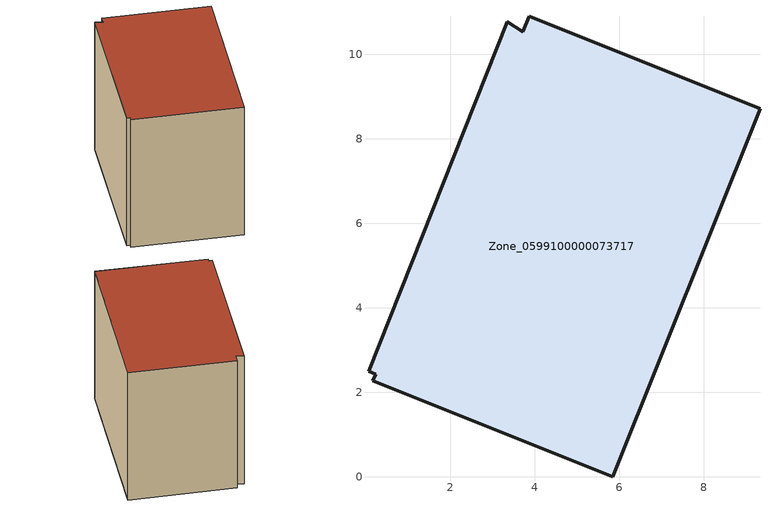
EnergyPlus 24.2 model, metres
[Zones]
Zone_0599100000073717
 floor ground (C_G): 3.87,10.9 9.33,8.71 5.84,0 0.17,2.27 0.23,2.43 0.06,2.49 3.34,10.77 3.71,10.53 z0.18
 wall outside (C_F): 3.34,10.77 0.06,2.49 0.23,2.43 0.17,2.27 5.84,0 9.33,8.71 3.87,10.9 3.71,10.53 3.34,10.77 z0.18:8.45
 roof outside (C_R): 9.33,8.71 3.87,10.9 3.71,10.53 3.34,10.77 0.06,2.49 0.23,2.43 0.17,2.27 5.84,0 z8.45
[BUILDING]
Pand.0599100000073717: North Axis=0; Terrain=City; Loads Convergence Tolerance Value=0.04; Temperature Convergence Tolerance Value=0.4; Solar Distribution=FullExterior; Maximum Number of Warmup Days=25; Minimum Number of Warmup Days=1
[Site:Location]
Rotterdam.The.Hague.AP_ZH_NLD Design_Conditions: Latitude=51.96; Longitude=4.45; Time Zone=1; Elevation=-4.5
[SITE:GROUNDTEMPERATURE:BUILDINGSURFACE]
18, 18, 18, 18, 18, 18, 18, 18, 18, 18, 18, 18
[MATERIAL] Thermal Absorptance=0.9; Solar Absorptance=0.7; Visible Absorptance=0.7
Name | Roughness | Thickness | Conductivity | Density | Specific Heat
G.TC.1965-1974 | MediumSmooth | 0.15 | 0.882353 | 540 | 1210
F.TC.1965-1974 | Rough | 0.3 | 0.697674 | 1920 | 840
R.TC.1965-1974 | MediumRough | 0.2 | 0.232558 | 1500 | 1000
[CONSTRUCTION]
C_G: G.TC.1965-1974
C_F: F.TC.1965-1974
C_R: R.TC.1965-1974
[ZONE]
Zone_0599100000073717: Type=1; Multiplier=1; Ceiling Height=Autocalculate; Volume=Autocalculate; Floor Area=autocalculate; Part of Total Floor Area=Yes
[ZONEINFILTRATION:DESIGNFLOWRATE]
Infil_Zone_0599100000073717: Zone or ZoneList or Space or SpaceList=Zone_0599100000073717; Schedule=AlwaysOn; Design Flow Rate Calculation Method=Flow/Area; Flow Rate per Floor Area=0.003; Constant Term Coefficient=1; Temperature Term Coefficient=0; Velocity Term Coefficient=0; Velocity Squared Term Coefficient=0
[HVACTEMPLATE:ZONE:IDEALLOADSAIRSYSTEM]
Zone_0599100000073717: Maximum Heating Supply Air Temperature=50; Minimum Cooling Supply Air Temperature=13; Maximum Heating Supply Air Humidity Ratio=0.0156; Minimum Cooling Supply Air Humidity Ratio=0.0077; Heating Limit=NoLimit; Cooling Limit=NoLimit; Dehumidification Control Type=ConstantSensibleHeatRatio; Cooling Sensible Heat Ratio=0.7; Dehumidification Setpoint=60; Humidification Control Type=None; Humidification Setpoint=30; Outdoor Air Method=None; Outdoor Air Flow Rate per Person=0.00944; Outdoor Air Flow Rate per Zone Floor Area=0; Outdoor Air Flow Rate per Zone=0; Demand Controlled Ventilation Type=None; Outdoor Air Economizer Type=NoEconomizer; Heat Recovery Type=None; Sensible Heat Recovery Effectiveness=0.7; Latent Heat Recovery Effectiveness=0.65
[ZONECONTROL:THERMOSTAT]
ThermostatControl_Zone_0599100000073717: Zone or ZoneList=Zone_0599100000073717; Control Type Schedule=DualSetpointControlType; Control 1=Thermostat_Zone_0599100000073717; Temperature Difference Between Cutout And Setpoint=0
[THERMOSTATSETPOINT:DUALSETPOINT]
Thermostat_Zone_0599100000073717: Heating Setpoint Temperature Schedule=HeatingSetpoint_Zone_0599100000073717; Cooling Setpoint Temperature Schedule=CoolingSetpoint_Zone_0599100000073717
[SCHEDULE:COMPACT]
HeatingSetpoint_Zone_0599100000073717: Through: 12/31, For: AllDays, Until: 24:00, 21
CoolingSetpoint_Zone_0599100000073717: Through: 12/31, For: AllDays, Until: 24:00, 24
DualSetpointControlType: Through: 12/31, For: AllDays, Until: 24:00, 4
AlwaysOn: Through: 12/31, For: AllDays, Until: 24:00, 1
